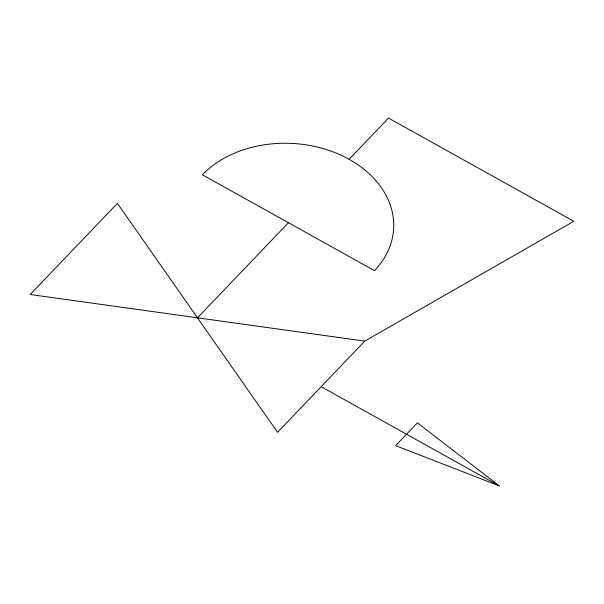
<?xml version="1.0" encoding="UTF-8"?>
<svg xmlns="http://www.w3.org/2000/svg" width="604" height="604" viewBox="0 0 604 604"><rect width="100%" height="100%" fill="white"/><g stroke="black" fill="none" stroke-linecap="round" stroke-linejoin="round"><path stroke-width="0.91" d="M197.485 317.81L288.433 222.733M349.104 159.305A105.36 79.396 3.3 0 1 374.48 270.66L202.385 174.805A105.36 79.396 3.3 0 1 349.104 159.305L388.531 118.097L573.8 221.283L364.763 341.117L277.553 432.283L117.41 203.344L30.2 294.51L364.763 341.117M499.274 485.903L395.612 445.639L417.417 422.845L499.274 485.903L321.162 386.696"/></g></svg>
